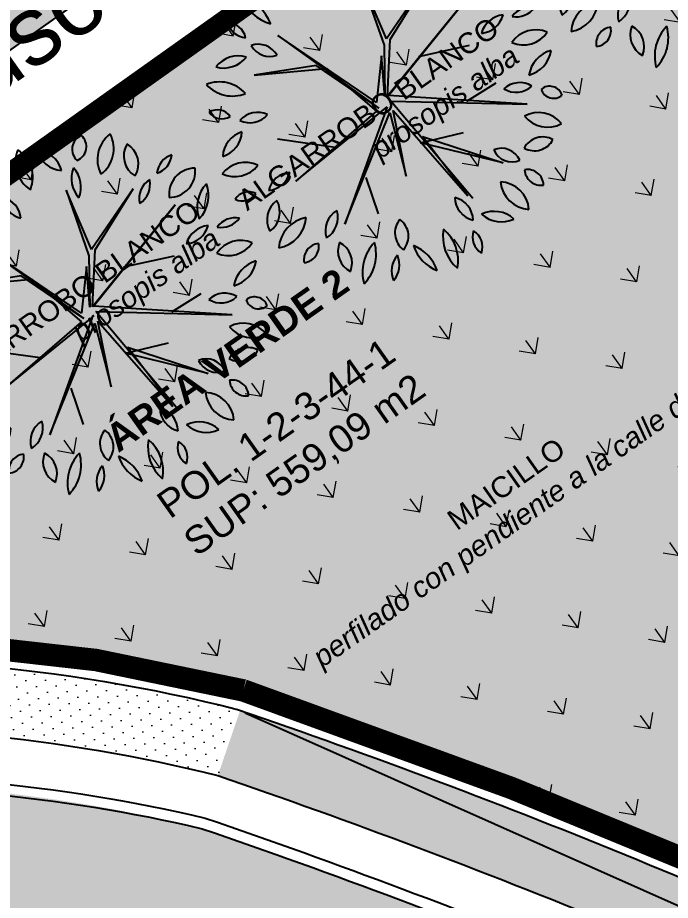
# Model space of a CAD drawing. Header units: metres. Extents: x 12 to 777, y -493 to 333.
# Drawn here: x 595.92 to 605.37, y -286.29 to -273.51 of the extents above; entities that cross this region are included whole.
import ezdxf

# ---------------------------------------------------------------- set-up
doc = ezdxf.new("R2010")
doc.units = ezdxf.units.M
doc.header["$LTSCALE"] = 5
doc.header["$MEASUREMENT"] = 0
doc.linetypes.add('DASHED2', pattern=[0.375, 0.25, -0.125])
doc.linetypes.add('PHANTOM2', pattern=[1.25, 0.625, -0.125, 0.125, -0.125, 0.125, -0.125])
doc.layers.get('0').update_dxf_attribs({"color": 30})
for name, color, linetype, lineweight in [('A-ANNO-DIMS', 3, 'Continuous', 18), ('A-ANNO-TEXT', 3, 'Continuous', 18), ('G-ANNO-RDME', 3, 'Continuous', 18), ('G-PLAN-OTLN', 7, 'Continuous', 35), ('U-ANNO-PATT', 8, 'Continuous', 18), ('U-CURB', 4, 'Continuous', 25), ('U-PROP-NEW', 1, 'PHANTOM2', 50)]:
    doc.layers.add(name, color=color, linetype=linetype, lineweight=lineweight)
for name, color, linetype in [('U-SDWK', 4, 'Continuous'), ('U-STRT', 4, 'Continuous'), ('U-VEGE', 70, 'Continuous')]:
    doc.layers.add(name, color=color, linetype=linetype)
doc.styles.add('E-ARIAL', font='arial.ttf')
doc.styles.add('E-ROMANS', font='romans.shx', dxfattribs={"width": 0.8})
doc.dimstyles.new('E-0200_TICK_24', dxfattribs={"dimscale": 0.001, "dimtxt": 480, "dimasz": 480, "dimexe": 240, "dimexo": 120, "dimgap": 240, "dimtad": 0, "dimzin": 0, "dimdsep": 46, "dimtxsty": 'E-ROMANS', "dimblk": 'OBLIQUE', "dimcen": 240, "dimclrd": 256, "dimclre": 256, "dimclrt": 256, "dimadec": 0, "dimazin": 0, "dimtfac": 1, "dimtmove": 1, "dimatfit": 3, "dimldrblk": 'OPEN90', "dimfxl": 1, "dimtfill": 1, "dimtolj": 1, "dimtzin": 0, "dimlwd": -1, "dimarcsym": 0})
pattern_1 = [(35.41278118751642, (201.8220527529095, 533.2484250524608), (-0.02729923977051889, 0.1753758952449044), [0, -0.15875])]

# ---------------------------------------------------------------- blocks, each defined once
blk = doc.blocks.new('arbolito')
at = {"linetype": 'ByBlock'}
for p, q in [((-435.9256248399624, -26.33085807105326), (-435.8531895023268, -27.23632842426991)), ((-436.2485660509074, -26.41235058729367), (-435.8531895023268, -26.87112223864282)), ((-435.8894072783834, -26.89828626773783), (-436.2485660509074, -26.41235058729367)), ((-435.8260263311428, -27.17294554672996), (-435.9075160591728, -26.36707691949835)), ((-435.9075160591728, -26.36707691949835), (-435.8894072783834, -26.89828626773783)), ((-436.6318698644838, -26.65380936244989), (-435.8622438927216, -27.2785837474559)), ((-435.8531895023268, -27.23632842426991), (-436.6318698644838, -26.65380936244989)), ((-435.3912015434553, -26.89526792312849), (-435.3127299455566, -26.63268159361816)), ((-435.8079173358753, -27.21821900004736), (-435.0745091401698, -26.7111557652491)), ((-435.0745091401698, -26.7111557652491), (-435.7988629454806, -27.17294554672996)), ((-435.8531895023268, -26.87112223864282), (-436.1459491974783, -26.75341108843508)), ((-435.6298470146794, -26.73530166421254), (-435.8260263311428, -27.17294554672996)), ((-435.7988629454806, -27.17294554672996), (-435.6298470146794, -26.73530166421254)), ((-436.2936256699624, -26.92243216670112), (-436.5411131986626, -26.90734087261014)), ((-434.968874371087, -27.1638909418575), (-435.8079173358753, -27.21821900004736)), ((-435.7264276078453, -27.23632842426991), (-434.968874371087, -27.1638909418575)), ((-435.3368749866094, -27.19709144569325), (-435.0350609010633, -27.48382367416718)), ((-436.7556136288338, -27.52909734196235), (-435.8531895023268, -27.2785837474559)), ((-435.8622438927216, -27.2785837474559), (-436.7556136288338, -27.52909734196235)), ((-436.200063206928, -27.38120381805042), (-436.5411131986626, -27.23632842426991)), ((-435.8531895023268, -27.2785837474559), (-436.1036951611584, -27.5985166942432)), ((-436.0433323440493, -27.58946187489312), (-435.8350807215375, -27.28763856680598)), ((-435.9859876570715, -27.53815194683481), (-435.7626453839018, -27.28763856680598)), ((-435.8350807215375, -27.28763856680598), (-435.9859876570715, -27.53815194683481)), ((-435.7626453839018, -27.28763856680598), (-435.4668675586188, -28.08445237468736)), ((-435.7535907790294, -27.24538324362014), (-435.5664660674385, -27.75244669289603)), ((-435.4668675586188, -28.08445237468736), (-435.7535907790294, -27.24538324362014)), ((-435.6117382338897, -27.69208194548764), (-435.7264276078453, -27.23632842426991)), ((-436.1036951611584, -27.5985166942432), (-436.5775433076376, -27.79772014621358)), ((-436.1821667590571, -28.06634295046481), (-436.0433323440493, -27.58946187489312)), ((-436.5775433076376, -27.79772014621358), (-436.085586380369, -27.61662611846575)), ((-436.085586380369, -27.61662611846575), (-436.1821667590571, -28.06634295046481)), ((-435.1650534730726, -27.95165014486641), (-435.6117382338897, -27.69208194548764)), ((-435.5664660674385, -27.75244669289603), (-435.1650534730726, -27.95165014486641))]:
    blk.add_line(p, q, dxfattribs=at)
for centre, radius, start, end in [((-436.0225760505862, -26.14401046464503), 0.2148588224005732, 149.4737230000007, 231.7585850000008), ((-436.3406471164986, -26.20362861519546), 0.2148588224005732, 329.4737230000008, 51.75858500000084), ((-435.6722571907613, -26.08697998749135), 0.1349596609603893, 125.4093319999993, 202.710088), ((-435.8749508382712, -26.02908709552399), 0.1349596609603893, 305.4093319999993, 22.71008800000021), ((-435.3451767747703, -26.19987118044727), 0.292826612192459, 133.8116859999987, 194.3077339999999), ((-435.8316415716895, -26.06092823972551), 0.292826612192459, 313.8116859999988, 14.30773399999991), ((-435.8748388809142, -25.99583833420664), 0.2103269086939058, 192.3059549999997, 259.6848970000005), ((-436.1179946035975, -26.24759332561479), 0.2103269086939058, 12.30595499999967, 79.68489700000055), ((-435.138442796432, -26.14179705482713), 0.294305435903177, 163.464229, 212.7905639999999), ((-435.6679858674548, -26.2174206034068), 0.294305435903177, 343.4642289999998, 32.79056399999993), ((-436.295698382412, -26.17946384219486), 0.116083264498605, 146.8150689999995, 244.0193430000019), ((-436.4437019333819, -26.22027873317761), 0.116083264498605, 326.8150689999995, 64.01934299999888), ((-435.6964249664496, -26.29947290643246), 0.1708452110666248, 145.5247850000008, 220.832733999999), ((-435.966530026055, -26.31447369093601), 0.1708452110666248, 325.5247850000008, 40.83273399999911), ((-435.2948774656132, -26.14502494414498), 0.172948379349047, 284.1003569999994, 348.4650159999998), ((-435.0832881412036, -26.34734625837532), 0.172948379349047, 104.1003569999995, 168.4650159999997), ((-434.8860132726716, -26.58212019271714), 0.3031906033961306, 100.3005049999991, 160.4476490000004), ((-435.2259344682943, -26.18234792376668), 0.3031906033961306, 280.3005049999991, 340.4476490000004), ((-436.5686364778974, -26.47556938939659), 0.149817817796314, 25.45365099999949, 116.685196999999), ((-436.5006423299033, -26.27732014869365), 0.149817817796314, 205.4536509999995, 296.6851969999989), ((-435.2751912013732, -26.46179262910152), 0.1475565794522821, 103.8913859999985, 198.903947), ((-435.4502146524266, -26.36635756130758), 0.1475565794522821, 283.8913859999985, 18.90394700000014), ((-436.5415095534438, -26.38741476697759), 0.2105081423466335, 183.3189289999999, 263.190365), ((-436.7766247217992, -26.60862491737598), 0.2105081423466335, 3.318928999999943, 83.19036499999999), ((-436.21747279043, -26.38690988648226), 0.1433800552871172, 168.8066019999999, 257.6390979999998), ((-436.388818592438, -26.49913319589435), 0.1433800552871172, 348.806602, 77.63909799999975), ((-434.8225199391182, -26.55008430276813), 0.1648469133555805, 122.5817349999985, 207.1799879999993), ((-435.0579340893811, -26.4864805132016), 0.1648469133555805, 302.5817349999986, 27.17998799999933), ((-436.7822097209909, -26.58866583750713), 0.09490016042133533, 163.4933460000004, 274.469734000001), ((-436.8658030462589, -26.65631360402293), 0.09490016042133533, 343.4933460000004, 94.46973400000093), ((-434.7372328834886, -26.75373859587614), 0.1148077656432548, 59.98145399999922, 155.6675899999999), ((-434.7844061802329, -26.60702662958894), 0.1148077656432548, 239.9814539999992, 335.6675899999998), ((-434.9231168416106, -26.87676493233468), 0.1707405459512034, 86.02821900000092, 161.3697620000003), ((-435.0730841503608, -26.65188978707487), 0.1707405459512034, 266.0282190000009, 341.3697620000005), ((-436.7107483265709, -26.90196949320325), 0.1625153263274129, 22.57230599999971, 98.33354299999887), ((-436.5842365130822, -26.6787889362159), 0.1625153263274129, 202.5723059999997, 278.3335429999989), ((-436.838815103352, -27.02096000286477), 0.2180455320008413, 69.72013799999901, 135.648909999999), ((-436.9191569467558, -26.66400563209566), 0.2180455320008413, 249.720137999999, 315.648909999999), ((-434.693906458691, -27.05921531702903), 0.2364558684302267, 64.73526300000132, 140.5781150000001), ((-434.7756466966696, -26.69522200277013), 0.2364558684302267, 244.7352630000013, 320.5781150000001), ((-436.9744771787654, -27.18279243220963), 0.2058153703683144, 30.94823599999982, 110.5783939999991), ((-434.6095999950853, -27.1481946061874), 0.1696649403080924, 90.25287399999978, 173.5220829999999), ((-434.7789303501883, -26.95938967632968), 0.1696649403080924, 270.2528739999997, 353.5220829999999), ((-436.8703051475662, -26.88426650421367), 0.2058153703683144, 210.948236, 290.5783939999991), ((-436.9596224535726, -27.07378350002053), 0.1621500708119158, 224.2576500000005, 288.5926610000009), ((-437.0240560573432, -27.34063300268516), 0.1621500708119158, 44.25765000000038, 108.5926610000009), ((-434.8826573401693, -27.09578891158252), 0.167352656272523, 238.8747640000015, 311.2135239999996), ((-434.8589005037458, -27.36494211917486), 0.167352656272523, 58.87476400000145, 131.2135239999996), ((-436.7730324348766, -27.11713930826238), 0.1799622289484524, 240.5094849999996, 309.2919899999997), ((-436.7476588655839, -27.41306319285594), 0.1799622289484524, 60.50948499999957, 129.2919899999997), ((-434.5843057825398, -27.20211644362207), 0.1149169347902824, 208.1981360000003, 292.1917870000012), ((-434.642179157037, -27.36282179267673), 0.1149169347902824, 28.19813600000028, 112.1917870000012), ((-436.7936308727559, -27.58244008961893), 0.2376631633783966, 100.8761589999994, 165.4479129999995), ((-437.0685134230292, -27.28933079582387), 0.2376631633783966, 280.8761589999995, 345.4479129999995), ((-434.6300843308305, -27.3105728812674), 0.2094261023726563, 209.1951969999998, 286.7189010000006), ((-434.7526585483067, -27.61330149970738), 0.2094261023726563, 29.19519699999978, 106.7189010000006), ((-436.8592003504021, -27.75141677100218), 0.1873634252659951, 54.97446299999952, 151.3792250000008), ((-436.9161338836373, -27.5082365978614), 0.1873634252659951, 234.9744629999996, 331.3792250000005), ((-434.7069861664756, -27.79323027013531), 0.1938209197231811, 71.37116600000054, 141.7535399999999), ((-434.7972909277924, -27.4895802555153), 0.1938209197231811, 251.3711660000005, 321.7535399999999), ((-434.933819922051, -27.58755237996983), 0.1658247171695273, 208.8071649999994, 283.9198799999997), ((-435.0392316343305, -27.8284121189224), 0.1658247171695273, 28.80716499999956, 103.9198799999997), ((-436.703218443636, -27.62258666810247), 0.1608520517985343, 267.1724339999999, 337.2364689999991), ((-436.5628299232461, -27.84548132632159), 0.1608520517985343, 87.17243399999992, 157.2364689999992), ((-436.8274612975837, -27.93171916157567), 0.1501843601779843, 71.8192460000002, 140.0817599999999), ((-436.8957868136171, -27.69265996287704), 0.1501843601779843, 251.8192460000002, 320.0817599999999), ((-434.7447481819399, -27.81360114717958), 0.1086779931048471, 179.2557220000001, 267.6286589999994), ((-434.8579136918686, -27.92077436477247), 0.1086779931048471, 359.255722, 87.62865899999937), ((-436.5750765996613, -28.01770948956914), 0.1672600019080516, 113.4752919999998, 203.4559599999996), ((-436.7951437984203, -27.93087004437907), 0.1672600019080516, 293.4752919999998, 23.45595999999943), ((-434.7911322007649, -27.85325120979782), 0.2491051194798301, 186.5486860000001, 256.891131999999), ((-435.0951095083485, -28.12427466289519), 0.2491051194798301, 6.54868600000008, 76.89113199999906), ((-436.1133170595356, -28.14124542503216), 0.2057124210744573, 122.8873140000007, 186.7253340000001), ((-436.4293136971768, -27.99259136321188), 0.2057124210744573, 302.8873140000007, 6.725334000000153), ((-435.230190134729, -27.99096841048969), 0.1507999111641715, 173.6499810000001, 254.6514449999997), ((-435.4199801606422, -28.11971122096731), 0.1507999111641715, 353.6499810000001, 74.65144499999973), ((-436.6771566154183, -27.98309943831822), 0.2286439473257332, 271.6327639999984, 352.0267890000003), ((-436.4442081007432, -28.24336597707365), 0.2286439473257332, 91.63276400000161, 172.0267890000003), ((-435.6643189422943, -28.17382651728331), 0.1616153779169456, 148.7876610000006, 221.597711000001), ((-435.9234007062597, -28.19737144974377), 0.1616153779169456, 328.7876610000006, 41.59771100000084), ((-435.0329693145761, -27.960386250361), 0.2074396099566055, 218.6962140000003, 286.2415450000002), ((-435.1368518008866, -28.28923653629553), 0.2074396099566055, 38.69621400000013, 106.2415450000002), ((-436.394287130241, -28.29702572276431), 0.1056437771461049, 76.54190600000159, 193.4774260000002), ((-436.4724346523419, -28.21890436694245), 0.1056437771461049, 256.5419059999984, 13.47742600000016), ((-436.0541366579617, -28.26968281927124), 0.1952827996959518, 159.1169869999996, 230.3606239999987), ((-436.3611726319613, -28.35045447597695), 0.1952827996959518, 339.1169869999994, 50.36062399999872), ((-435.8522526637528, -28.41483681957821), 0.233063903675331, 122.1169889999999, 201.7275269999997), ((-436.1926667291199, -28.30371871373126), 0.233063903675331, 302.1169889999999, 21.72752699999971), ((-435.1657458070738, -28.26375444128906), 0.3174379277551699, 165.2071100000001, 218.321749), ((-435.7217056669003, -28.37954022522393), 0.3174379277551699, 345.2071100000002, 38.3217490000002), ((-435.1432878475744, -28.26027990262137), 0.1380005257276931, 156.7754189999993, 231.2879720000001), ((-435.3564119743732, -28.31354307905289), 0.1380005257276931, 336.7754189999995, 51.28797200000006), ((-435.7227829883648, -28.46583446811186), 0.1814539213209025, 5.319559999999982, 80.4189679999991), ((-435.5119089470696, -28.27008882554896), 0.1814539213209025, 185.31956, 260.4189679999991), ((-435.7457014314768, -28.4479481006927), 0.1341497931820468, 129.7475049999988, 206.0709010000002), ((-435.9519777144129, -28.403760976903), 0.1341497931820468, 309.7475049999988, 26.07090100000008)]:
    blk.add_arc(centre, radius, start, end, dxfattribs=at)
blk = doc.blocks.new('_Oblique')
at = {"color": 0, "linetype": 'ByBlock', "lineweight": -2}
blk.add_line((-0.5, -0.5), (0.5, 0.5), dxfattribs=at)
blk = doc.blocks.new('*D541')
at = {"layer": 'A-ANNO-DIMS', "lineweight": -2, "transparency": 16777216}
for p, q in [((599.2112122704456, -283.5745868177576), (610.6507460617794, -288.6723420825072)), ((610.7679919068031, -288.0077808388257), (610.9172515467394, -288.0742948357401))]:
    blk.add_line(p, q, dxfattribs=at)
at = {"layer": 'A-ANNO-DIMS', "transparency": 16777216}
for p, q in [((610.4315275387386, -288.5746525786912), (610.6980330236986, -287.9766053319241)), ((611.9316698392394, -288.4512106632785), (612.1270488468714, -288.0127736171968)), ((610.5647802812186, -288.2756289553076), (611.9316698392394, -288.4512106632785))]:
    blk.add_line(p, q, dxfattribs=at)
at = {"layer": 'A-ANNO-DIMS', "transparency": 16777216, "xscale": 0.48, "yscale": 0.48, "zscale": 0.48}
for p, rotation in [((610.6980330236986, -287.9766053319241), 65.9809977806493), ((610.4315275387386, -288.5746525786912), 245.9809977806493)]:
    blk.add_blockref('_Oblique', p, dxfattribs=dict(at, rotation=rotation))
at = {"layer": 'A-ANNO-DIMS', "transparency": 16777216, "insert": (612.462914664753, -287.259079457028), "char_height": 0.48, "attachment_point": 5, "rotation": 65.9809977806493, "style": 'E-ROMANS', "bg_fill": 3, "box_fill_scale": 1.25, "bg_fill_color": 256, "bg_fill_true_color": 13158600, "bg_fill_transparency": 0}
blk.add_mtext('\\A1;0.65', dxfattribs=at)
blk = doc.blocks.new('_Open90')
at = {"color": 0, "linetype": 'ByBlock', "lineweight": -2}
for p, q in [((-0.5, 0.5), (0, 0)), ((0, 0), (-1, 0)), ((0, 0), (-0.5, -0.5))]:
    blk.add_line(p, q, dxfattribs=at)
blk = doc.blocks.new('*D404')
at = {"layer": 'A-ANNO-DIMS', "lineweight": -2, "transparency": 16777216}
for p, q in [((615.0541077471744, -262.1082459374379), (614.93358242816, -261.9388075950798)), ((586.1169559729527, -283.8655444293768), (585.442078576536, -282.9167802337806))]:
    blk.add_line(p, q, dxfattribs=at)
at = {"layer": 'A-ANNO-DIMS', "transparency": 16777216}
for p, q in [((585.5811917513131, -283.1123499773593), (615.0726956029371, -262.1343773386585)), ((601.8068139230031, -272.4724900555292), (602.1979534101604, -272.1942637059749)), ((600.3269436771251, -272.6233636580089), (601.8068139230031, -272.4724900555292))]:
    blk.add_line(p, q, dxfattribs=at)
at = {"layer": 'A-ANNO-DIMS', "transparency": 16777216, "xscale": 0.48, "yscale": 0.48, "zscale": 0.48}
for p, rotation in [((615.0726956029371, -262.1343773386585), 35.42510156300243), ((585.5811917513131, -283.1123499773593), 215.4251015630024)]:
    blk.add_blockref('_Oblique', p, dxfattribs=dict(at, rotation=rotation))
at = {"layer": 'A-ANNO-DIMS', "transparency": 16777216, "insert": (603.011896057245, -271.6152879214263), "char_height": 0.48, "attachment_point": 5, "rotation": 35.42510156300243, "style": 'E-ROMANS', "bg_fill": 3, "box_fill_scale": 1.25, "bg_fill_color": 256, "bg_fill_true_color": 13158600, "bg_fill_transparency": 0}
blk.add_mtext('\\A1;36.19', dxfattribs=at)

msp = doc.modelspace()

# ---------------------------------------------------------------- hatches: boundary and pattern name
at = {"layer": 'G-ANNO-RDME'}
h = msp.add_hatch(dxfattribs=at)
h.set_pattern_fill('CROSS', color=8, scale=0.02999999999999058, angle=-2.529813193636081e-11, style=0)
h.set_pattern_definition([(35.41278118751637, (-2.273736754432321e-13, 0), (0.0448695244480071, 0.2656449242425112), [0.09524999999999983, -0.2857499999999995]), (125.4127811875207, (0.06641123105941915, -0.01121738111214654), (-0.2656449242425114, 0.04486952444800714), [0.0952499999999999, -0.2857499999999998])])
edge = h.paths.add_edge_path()
edge.add_line((585.7821283812193, -282.887871929614), (586.277157635021, -283.5639823753594))
edge.add_arc((593.3109567945028, -306.3198765592911), 23.81816640142234, 75.71703048353788, 107.17626935983981, ccw=False)
edge.add_arc((566.6404201794917, -378.6183045845773), 100.7804649524283, 64.10197489429498, 71.15876460710967, ccw=False)
edge.add_arc((622.6437466719456, -262.5797488625058), 28.06692172331939, 244.7208973074439, 256.7035115337933)
edge.add_arc((618.4994675967712, -273.5078333292549), 16.54858256673506, 261.973017078474, 283.3820268318295)
edge.add_arc((579.5498563441672, -196.7423893789714), 102.2445762602845, 294.7339408557132, 295.9523764393525)
edge.add_arc((622.3888138410173, -285.1691047966156), 3.991625436771678, 298.5175860347558, 368.9653161677732)
edge.add_line((626.331673018098, -284.5470636909022), (615.2914286576124, -261.9044218148384))
edge.add_line((615.291428657614, -261.9044218148388), (585.7821283812214, -282.8878719296139))
at = {"layer": 'U-ANNO-PATT'}
h = msp.add_hatch(dxfattribs=at)
h.set_pattern_fill('DOTS', color=256, scale=0.09999999999996861, angle=-2.529813193636081e-11, style=0)
h.set_pattern_definition(pattern_1)
h.paths.add_polyline_path([(606.5708005027475, -265.0933034845493), (581.919411201394, -282.6284700070405), (582.4990337992742, -283.4433550566191), (607.077428388287, -265.9601093366396), (615.6667040687939, -261.9207708849717), (615.2411376583855, -261.0158436888214)])
h = msp.add_hatch(dxfattribs=at)
h.set_pattern_fill('GRASS', color=256, scale=0.04999999999998431, angle=-2.529813193636081e-11, style=0)
h.set_pattern_definition([(125.4127811875207, (-2.273736754432321e-13, 0), (-1.252261328571556, 0.2115168225323969), [0.2381249999999999, -1.557924999999999]), (80.41278118751636, (-2.273736754432321e-13, 0), (-1.252262182131111, 0.2115169667053435), [0.2381249999999998, -1.031874999999999]), (170.4127811875163, (-2.273736754432321e-13, 0), (-0.211516966705343, -1.252262182131108), [0.2381249999999999, -1.031875])])
edge = h.paths.add_edge_path()
edge.add_line((585.7821283812111, -282.887871929604), (586.2771576350135, -283.5639823753495))
edge.add_arc((593.3109567944939, -306.3198765592802), 23.81816640142894, 75.71703048356221, 107.17626935986411, ccw=False)
edge.add_arc((566.6404201794934, -378.6183045845746), 100.7804649524629, 64.10197489432721, 71.15876460714179, ccw=False)
edge.add_arc((622.6437466719387, -262.5797488625007), 28.0669217233236, 244.7208973074626, 256.703511533812)
edge.add_arc((618.4994675967615, -273.5078333292435), 16.54858256674148, 261.9730170785003, 283.3820268318557)
edge.add_arc((579.5498563441739, -196.7423893789615), 102.2445762603097, 294.7339408557301, 295.9523764393695)
edge.add_arc((622.3888138410086, -285.169104796605), 3.991625436773418, 298.5175860347716, 368.965316167789)
edge.add_line((626.3316730180907, -284.5470636908922), (615.2914286576047, -261.9044218148283))
edge.add_line((615.2914286576047, -261.9044218148283), (585.7821283812111, -282.887871929604))
h = msp.add_hatch(dxfattribs=at)
h.set_pattern_fill('DOTS', color=256, scale=0.09999999999996861, angle=-2.529813193636081e-11, style=0)
h.set_pattern_definition(pattern_1)
h.paths.add_polyline_path([(591.8878318211521, -282.8448075243318), (591.9483435527648, -283.8429750104469, -0.04422653894076643), (595.9226277327548, -283.9536745349601), (595.9772219972506, -282.9533367907584, 0.04356839761032321)])
h = msp.add_hatch(dxfattribs=at)
h.set_pattern_fill('DOTS', color=256, scale=0.09999999999996861, angle=-2.529813193636081e-11, style=0)
h.set_pattern_definition(pattern_1)
h.paths.add_polyline_path([(595.9772219972506, -282.9533367907584), (595.9226277327548, -283.9536745349601, -0.03270406981807705), (598.8168207425538, -284.4851958822483), (599.1402651552687, -283.5389487095272, 0.0001016505125503218), (599.1016030089131, -283.5257420658459, 0.03380378260020891)])
h = msp.add_hatch(dxfattribs=at)
h.set_pattern_fill('DOTS', color=256, scale=0.09999999999996861, angle=-2.529813193636081e-11, style=0)
h.set_pattern_definition(pattern_1)
h.paths.add_polyline_path([(599.1402651552687, -283.5389487095272), (598.8168207425538, -284.4851958822483, -0.03068663955857136), (610.0968048991574, -289.1314031170714, 0.02626224532289594), (612.9493986913908, -290.3004218113283), (613.2795098304437, -289.3564797390195, -0.02621589772034538), (610.5288040678427, -288.229513262133, 0.03067325627885371)])
h = msp.add_hatch(dxfattribs=at)
h.set_pattern_fill('AR-SAND', color=256, scale=0.00999999999999686, angle=-2.529813193636081e-11, style=0)
h.set_pattern_definition([(72.91278118751642, (-378.0921099398086, 531.776018439879), (-0.2966370905346691, 0.3895994910252402), [0, -0.3860799999999996, 0, -0.4317999999999995, 0, -0.4127499999999997]), (42.91278118751639, (-378.0921099398086, 531.776018439879), (-0.04901279192536906, 0.8446935261476074), [0, -0.2082799999999997, 0, -0.3479799999999995, 0, -0.1333499999999998]), (2.912781187516296, (-378.3467317877346, 531.5949826120477), (0.643824841842384, 0.4595221086157097), [0, -0.1270000000000001, 0, -0.4572000000000001, 0, -0.5969000000000003]), (352.912781187516, (-378.3467317877346, 531.5949826120477), (0.4931181113267538, 0.6241397820693166), [0, -0.06349999999999996, 0, -0.2997199999999998, 0, -0.3428999999999998])])
h.paths.add_polyline_path([(598.5894721571972, -285.2529349823476, 0.04948329101719296), (594.3472368828543, -284.6264472448852), (594.8186722305097, -291.6693771415926, -0.0333009843695747), (596.6239728749204, -291.9794321215709, -0.02983830051904366), (606.7238402441649, -296.1645169831627, 0.04215807015976644), (612.5827618753358, -298.3590257600313), (614.0540067047425, -291.4979011817113, -0.03823180232254832), (609.7511293678401, -289.8528782266058, 0.03061315587483511)])

# ---------------------------------------------------------------- linework, layer by layer
at = {"layer": 'G-ANNO-RDME', "linetype": 'DASHED2', "const_width": 0.07499999999997646}
msp.add_lwpolyline([(585.7821283812195, -282.887871929614), (586.2771576350208, -283.5639823753586, -0.1381355078415916), (599.1871598145451, -283.2379509725151, -0.03080078835547213), (610.6583826452772, -287.9589360869159, 0.05233171148249813), (616.1886327419336, -289.8942797787417, 0.09368709862526778), (622.3295169072828, -289.6070975126663, 0.005316478253623328), (624.2945294933102, -288.6764287736819, 0.3174479196515449), (626.3316730180984, -284.5470636909026), (615.291428657614, -261.9044218148388)], format="xyb", close=True, dxfattribs=at)
at = {"layer": 'G-PLAN-OTLN', "ltscale": 8, "const_width": 0.1499999999999529, "flags": 128}
msp.add_lwpolyline([(542.2148360967024, -288.0531146943317), (554.3854262746047, -305.1706462381949), (554.3854268661939, -305.1706458175763), (554.3854268661939, -305.1706458175763), (554.3854268661939, -305.1706458175763), (554.3854268661939, -305.1706458175763), (578.8393250939919, -287.7839535701019), (578.8393250939923, -287.7839535701019), (578.8393250939923, -287.7839535701019), (578.8393250939919, -287.7839535701019, -0.0255113444123247), (580.9117663467616, -286.3844450765309), (568.7059490018678, -269.217303052581), (573.5921853324232, -265.7431948945937), (586.3241623490501, -283.6541288146545, -0.1379967664831589), (599.1644540822051, -283.3358652699785, -0.03077312170009668), (610.6151908883025, -288.0491290105874, 0.05246144468334656), (616.1701094289658, -289.9926564101179, 0.09393762947525576), (622.36234161635, -289.7020763121809, 0.00534680283242924), (624.3405286509449, -288.7652559079384, 0.3166445223575488), (626.4432294576357, -284.4500001365345), (615.5194375072269, -261.7932477994477), (589.5174514115076, -206.8953927385596, 0.4035459831198052)], format="xyb", dxfattribs=at)
at = {"layer": 'U-CURB'}
msp.add_lwpolyline([(585.841514514258, -285.7542701965831, -0.1423473164784449), (598.634906390889, -285.0993740726831, -0.030628058406719), (609.8202697871122, -289.7085857688994, 0.05315871715091283), (615.8283990274092, -291.8024521562393, 0.0976093996251094), (622.9701073211806, -291.4477626987164, 0.005874071703490872), (625.1831168053491, -290.4015131748997, 0.3312859639387394), (628.2142416590725, -283.9097436581437)], format="xyb", dxfattribs=at)
at = {"layer": 'U-PROP-NEW', "ltscale": 1.2, "const_width": 0.2999999999999999}
msp.add_lwpolyline([(585.7821283812111, -282.887871929604), (586.2771576350135, -283.5639823753495, -0.1381355078415916), (599.1871598145365, -283.2379509725056, -0.03080078835547213), (610.6583826452691, -287.9589360869054, 0.05233171148249813), (616.188632741925, -289.8942797787313, 0.09368709862526778), (622.3295169072737, -289.6070975126559, 0.005316478253623328), (624.2945294933018, -288.676428773671, 0.3174479196515449), (626.3316730180907, -284.5470636908922), (615.2914286576047, -261.9044218148283)], format="xyb", close=True, dxfattribs=at)
at = {"layer": 'U-SDWK', "color": 3}
msp.add_lwpolyline([(582.4990337992742, -283.4433550566191), (607.0774283882859, -265.9601093366396)], dxfattribs=at)
for points in [[(583.7919969240043, -284.8142132616899, -0.1679229346414121), (599.1016030089145, -283.5257420658459, -0.0307750027463818), (610.5288040678388, -288.2295132621311, 0.0524678551963581), (616.1330468364274, -290.189403617841, 0.09434211710550447), (622.4280583853642, -289.8919997384332, 0.005406884569505233), (624.4324509089913, -288.9429469994916, 0.3178882317461572), (626.6406241215566, -284.4178233334655, 0.3301733742890016)], [(585.0271757003168, -285.3807555446283, -0.1572088368963565), (598.8168207425535, -284.4851958822487, -0.03068663955857136), (610.0968048991579, -289.1314031170718, 0.0528992990481604), (615.947433321636, -291.1730256774863, 0.09639342016960802), (622.757930336438, -290.8409633044266, 0.005696808654344177), (624.8907505209386, -289.8320375047256, 0.3267574825137328), (627.601967707184, -284.1122313868259, 0.3314823012231006)]]:
    msp.add_lwpolyline(points, format="xyb", dxfattribs=at)
at = {"layer": 'U-STRT'}
msp.add_lwpolyline([(586.0526771736613, -285.8511246579969, -0.1402649609758719), (598.5894721571958, -285.2529349823467, -0.03061315587484736), (609.7511293678422, -289.8528782266071, 0.05322167489143626), (615.798613294606, -291.9597984762722, 0.09790257878739402), (623.0232732130291, -291.5994008261409, 0.005917464310479482), (625.2561118823417, -290.5439288099501, 0.3322878493897479), (628.3671070116361, -283.8589285040593, -0.0082176915510656), (628.3671070116366, -283.8589285040625, 0.4656098860969584)], format="xyb", dxfattribs=at)

# ---------------------------------------------------------------- block references
at = {"layer": 'U-VEGE', "xscale": 2.028056027166204, "yscale": 2.028056027166204, "zscale": 2.028056027166204, "rotation": 215.4130482401573}
for p in [(-82.84260990392772, -828.81069074898), (-87.0723843560479, -831.9424532364019), (-91.3422919504194, -834.9926270095734), (-95.65337357844305, -837.9819525896683)]:
    msp.add_blockref('arbolito', p, dxfattribs=at)

# ---------------------------------------------------------------- texts
at = {"layer": 'A-ANNO-TEXT', "insert": (600.473840073247, -270.0007418427313), "char_height": 0.999999999999686, "attachment_point": 3, "rotation": 35.161607122490224, "style": 'E-ARIAL'}
msp.add_mtext('A. uso común', dxfattribs=at)
at = {"layer": 'G-ANNO-RDME', "style": 'E-ARIAL'}
for s, insert, char_height, attachment_point, rotation in [('ALGARROBO BLANCO\\P{\\fArial|b0|i1|c0|p34;prosopis alba}', (602.74393306757, -273.4785360191313), 0.2999999999999058, 3, 35.161607122490224), ('ALGARROBO BLANCO\\P{\\fArial|b0|i1|c0|p34;prosopis alba}', (598.4144091173189, -276.1279688581553), 0.2999999999999058, 3, 35.161607122490224), ('{\\fArial|b1|i0|c0|p34;ÁREA VERDE 2}', (597.1449766427588, -279.4893341903462), 0.3999999999998745, 1, 35.161607122490224), ('POL. 1-2-3-44-1\\PSUP: 559,09 m2', (597.8926713621124, -280.4497985077837), 0.3999999999998745, 1, 35.16160712249023), ('MAICILLO\\P{\\fArial|b0|i1|c0|p34;perfilado con pendiente a la calle de 3%}', (602.9032784379435, -280.1361837381496), 0.2999999999999058, 2, 35.161607122490224)]:
    msp.add_mtext(s, dxfattribs=dict(at, insert=insert, char_height=char_height, attachment_point=attachment_point, rotation=rotation))

# ---------------------------------------------------------------- next in the draw order: dimensions: what is measured, and where the dimension line sits
at = {"layer": 'A-ANNO-DIMS', "color": 3}
dim = msp.add_linear_dim(base=(610.6980330236986, -287.9766053319241), p1=(599.1016030089252, -283.5257420658495), p2=(610.6583826452827, -287.9589360869177), angle=245.9809977806493, dimstyle='E-0200_TICK_24', dxfattribs=at)
dim.commit()
dim.dimension.update_dxf_attribs({"geometry": '*D541', "text_midpoint": (612.2247383506874, -287.793555094156)})

# ---------------------------------------------------------------- next in the draw order: dimensions: what is measured, and where the dimension line sits
dim = msp.add_linear_dim(base=(615.0726956029371, -262.1343773386585), p1=(586.1865125603413, -283.9633293011661), p2=(615.123664334563, -262.2060308092273), angle=35.42510156300243, dimstyle='E-0200_TICK_24', dxfattribs=at)
dim.commit()
dim.dimension.update_dxf_attribs({"geometry": '*D404', "text_midpoint": (602.3935231537391, -272.0551505311978), "dimtype": 160})

doc.saveas('drawing.dxf')
